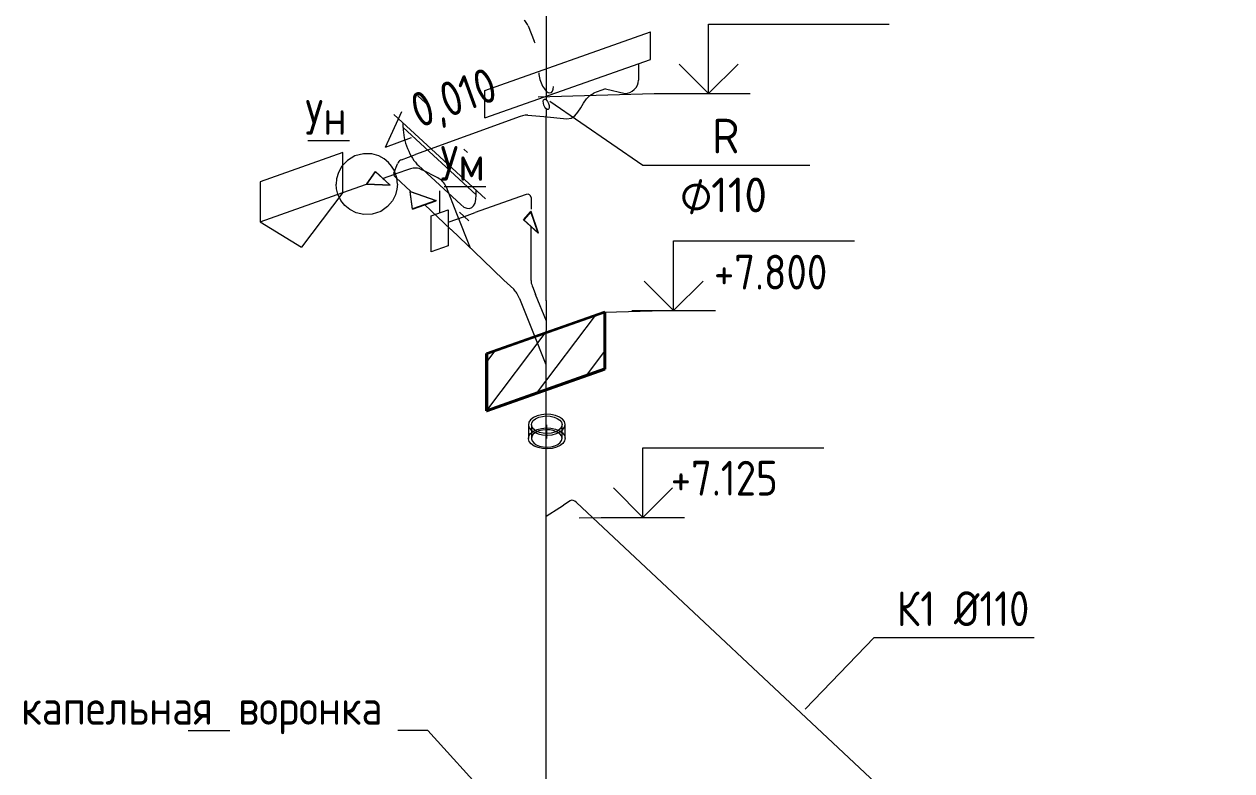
# Model space of a CAD drawing. Header units: millimetres. Extents: x 56023 to 81647, y 35036 to 59756.
# Drawn here: x 56023 to 60365, y 50705 to 53390 of the extents above; entities that cross this region are included whole.
import ezdxf

# ---------------------------------------------------------------- set-up
doc = ezdxf.new("R2010")
doc.units = ezdxf.units.MM
for name, color, linetype, lineweight in [('Арматура трубопроводов', 7, 'Continuous', 20), ('Высотные отметки', 7, 'Continuous', 9), ('Гибкие трубы', 7, 'Continuous', 20), ('Марки сантехнических приборов', 7, 'Continuous', 20), ('Марки соединительных деталей трубопроводов', 7, 'Continuous', 20), ('Марки труб', 7, 'Continuous', 20), ('Обобщенные модели', 7, 'Continuous', 20), ('Сантехнические приборы', 7, 'Continuous', 20), ('Соединительные детали трубопроводов', 7, 'Continuous', 20), ('Типовые аннотации', 7, 'Continuous', 20), ('Трубы', 7, 'Continuous', 20)]:
    doc.layers.add(name, color=color, linetype=linetype, lineweight=lineweight)
doc.styles.add('GOST Common', font='GOST Common.ttf', dxfattribs={"width": 0.9, "height": 125})
doc.styles.add('GOST Common_3', font='GOST Common.ttf', dxfattribs={"height": 125})
doc.styles.add('GOST Common_4', font='GOST Common.ttf', dxfattribs={"height": 125})
doc.styles.add('ISOCPEUR', font='isocpeur.ttf', dxfattribs={"width": 0.85, "height": 125})

# ---------------------------------------------------------------- blocks, each defined once
blk = doc.blocks.new('VK__GM__УГО_Пол для схемы_R21 - UD_УГО пола B1_1 L_500_H_250-V6-О_Схема систем К1_К2_ АБК')
at = {"layer": 'Обобщенные модели', "lineweight": 9}
h = blk.add_hatch(dxfattribs=at)
h.set_pattern_fill('FP_10', color=256, style=0, pattern_type=2)
h.set_pattern_definition([(29.688, (63250.97, 44432.25), (-106.0659, 60.4696), [])])
h.paths.add_polyline_path([(57685.9, 52204.8), (57685.4, 52205.3), (58110.5, 52355.3), (58111.1, 52354.8)])
h = blk.add_hatch(dxfattribs=at)
h.set_pattern_fill('FP_9', color=256, style=0, pattern_type=2)
h.set_pattern_definition([(52.835, (55607.96, 57102.73), (-90.1847, 55.314), [])])
h.paths.add_polyline_path([(58111.1, 52354.8), (58111.1, 52149.4), (57685.9, 51999.4), (57685.9, 52204.8)])
h = blk.add_hatch(dxfattribs=at)
h.set_pattern_fill('FP_11', color=256, style=0, pattern_type=2)
h.set_pattern_definition([(32.616, (65328.94, 50796.86), (-55.8256, 138.5568), [])])
h.paths.add_polyline_path([(57685.9, 51999.4), (57685.4, 51999.9), (57685.4, 52205.3), (57685.9, 52204.8)])
at = {"layer": 'Обобщенные модели', "lineweight": 35}
for p, q in [((57685.4, 52205.3), (58110.5, 52355.3)), ((58111.1, 52354.8), (57685.9, 52204.8)), ((58110.5, 52355.3), (58110.5, 52149.9)), ((58111.1, 52354.8), (58110.5, 52355.3)), ((58111.1, 52149.4), (58111.1, 52354.8)), ((57685.4, 51999.9), (57685.4, 52205.3)), ((57685.4, 52205.3), (57685.9, 52204.8)), ((57685.9, 52204.8), (57685.9, 51999.4)), ((58110.5, 52149.9), (57685.4, 51999.9)), ((57685.9, 51999.4), (58111.1, 52149.4)), ((58110.5, 52149.9), (58111.1, 52149.4)), ((57685.4, 51999.9), (57685.9, 51999.4))]:
    blk.add_line(p, q, dxfattribs=at)
blk = doc.blocks.new('ADSK_ППР_Тройник канализационный_Составной - Тройник канализационный-3766552-О_Схема систем К1_К2_ АБК')
at = {"layer": 'Соединительные детали трубопроводов', "color": 24, "true_color": 0xa52900}
for p, q in [((57899.1, 51552.1), (57899.2, 51730.4)), ((57899.1, 51620.3), (57949, 51652.2))]:
    blk.add_line(p, q, dxfattribs=at)
blk = doc.blocks.new('ADSK_ППР_Отвод канализационный_Составной - Отвод раструбный-3766563-О_Схема систем К1_К2_ АБК')
at = {"layer": 'Соединительные детали трубопроводов', "color": 24, "true_color": 0xa52900}
for p, q in [((57825.3, 53399.3), (57820.4, 53403.7)), ((57835.1, 53383.9), (57857.1, 53329.3))]:
    blk.add_line(p, q, dxfattribs=at)
blk.add_ellipse((57825.2, 53377.6), major_axis=(-8.7, 24.8), ratio=0.437046, start_param=4.813544, end_param=5.598948, dxfattribs=at)
blk = doc.blocks.new('VK__SAN__Поддон душевой в ПУИ 800 х 800 с краном_ГОСТ_R21 - 900x900 С Краном-3978977-О_Схема систем К1_К2_ АБК')
at = {"layer": 'Сантехнические приборы', "lineweight": 9}
for p, q in [((57679.4, 53151.9), (58274.5, 53361.9)), ((58274.5, 53263.3), (58274.5, 53361.9)), ((57679.4, 53053.3), (58274.5, 53263.3)), ((58232, 53248.3), (58232, 53240.1)), ((57679.4, 53053.3), (57679.4, 53151.9))]:
    blk.add_line(p, q, dxfattribs=at)
blk = doc.blocks.new('VK__SAN__СПМ_Сифон с выпуском для мелких душевых поддонов_ГОСТ_R21 - тип СПМ-1352582-О_Схема систем К1_К2_ АБК')
at = {"layer": 'Сантехнические приборы', "lineweight": 9}
for p, q in [((58217.4, 46762.2), (58217.4, 46747.4)), ((58217.4, 46747.4), (58217.4, 46710.2)), ((58081.3, 46673.1), (58055.8, 46664.1)), ((58098.4, 46679.1), (58081.3, 46673.1)), ((58098.4, 46679.1), (58169.5, 46663.3))]:
    blk.add_line(p, q, dxfattribs=at)
blk.add_ellipse((58183.4, 46698.2), major_axis=(27.1, 29.4), ratio=0.698561, start_param=3.642491, end_param=5.634278, dxfattribs=at)
blk = doc.blocks.new('VK__SAN__Унитаз подвесной с инсталляцией_R21 - Унитаз подвесной с инсталляцией-3936686-О_Схема систем К1_К2_ АБК')
at = {"layer": 'Сантехнические приборы', "lineweight": 9}
for p, q in [((57445.5, 49900.4), (57487.6, 49861.6)), ((57176.1, 49551.9), (57261.1, 49581.9))]:
    blk.add_line(p, q, dxfattribs=at)
blk = doc.blocks.new('VK__SAN__Умывальник полукруглый с гофрированным выпуском_ГОСТ_R21 - Умывальник 3-й величиныс гофрированным выпуском-4019366-О_Схема систем К1_К2_ АБК')
at = {"layer": 'Сантехнические приборы', "lineweight": 9}
blk.add_line((57603.5, 52940.6), (57616.7, 52928.5), dxfattribs=at)
blk = doc.blocks.new('VK__SAN__СБУ_Сифон бутылочный унифицированный_ГОСТ_R21 - С гофрированным выпуском_ DN40-2017988-О_Схема систем К1_К2_ АБК')
at = {"layer": 'Сантехнические приборы', "lineweight": 9}
for p, q in [((57485.7, 49574), (57485.7, 49494.3)), ((57455, 49483.5), (57516.3, 49505.1)), ((57455, 49354.5), (57455, 49483.5)), ((57516.3, 49505.1), (57516.3, 49376.1)), ((57516.3, 49461.5), (57574.7, 49482.1)), ((57574.7, 49482.1), (57613.2, 49495.7)), ((57516.3, 49376.1), (57455, 49354.5))]:
    blk.add_line(p, q, dxfattribs=at)
at = {"layer": 'Сантехнические приборы'}
blk.add_line((57557.4, 49497.5), (57591.1, 49466.5), dxfattribs=at)
blk = doc.blocks.new('ADSK_ППР_Переход канализационный - Переход канализационный-1355789-О_Схема систем К1_К2_ АБК')
at = {"layer": 'Соединительные детали трубопроводов', "color": 24, "true_color": 0xa52900}
for p, q in [((57269.8, 46413.1), (57301.6, 46457.5)), ((57269.8, 46412.3), (57301.6, 46456.7)), ((57301.6, 46456.7), (57301.6, 46457.5)), ((57301.6, 46457.5), (57354.2, 46409)), ((57354.2, 46408.2), (57301.6, 46456.7)), ((57269.8, 46413.1), (57269.8, 46412.3)), ((57270.4, 46412.6), (57269.8, 46413.1)), ((57269.8, 46412.3), (57270.4, 46411.8)), ((57270.4, 46411.8), (57270.4, 46412.6)), ((57354.2, 46409), (57270.4, 46412.6)), ((57270.4, 46411.8), (57354.2, 46408.2)), ((57354.2, 46409), (57354.2, 46408.2))]:
    blk.add_line(p, q, dxfattribs=at)
for points in [[(57380.1, 46412.5, 0), (57377.7, 46435.5, 0), (57368.1, 46462.5, 0), (57359.4, 46476.7, 0), (57348, 46490.1, 0), (57332.8, 46502.8, 0), (57312.9, 46513.8, 0), (57287.8, 46521, 0), (57258.4, 46521.8, 0), (57227.5, 46513.9, 0), (57200.8, 46497.9, 0), (57181, 46477, 0), (57168.2, 46454, 0), (57161.6, 46430.8, 0), (57160.1, 46412.5, 0)], [(57380.1, 46412.5, 0), (57378.6, 46394.3, 0), (57373.2, 46374.2, 0), (57362.5, 46352.8, 0), (57345, 46331.9, 0), (57320.1, 46314.5, 0), (57289.4, 46304.2, 0), (57259.1, 46303, 0), (57231.9, 46309.3, 0), (57209.2, 46320.8, 0), (57191.1, 46335.9, 0), (57177.1, 46353.7, 0), (57166.2, 46376.4, 0), (57161.5, 46395.2, 0), (57160.1, 46411.9, 0), (57160.1, 46412.5, 0)]]:
    blk.add_polyline3d(points, dxfattribs=at)
blk = doc.blocks.new('ADSK_ППР_Отвод канализационный - Отвод раструбный-1548500-О_Схема систем К1_К2_ АБК')
at = {"layer": 'Соединительные детали трубопроводов', "color": 24, "true_color": 0xa52900}
for p, q in [((57792.1, 46399.7), (57788.7, 46398.5)), ((57810, 46388.7), (57810, 46346.9))]:
    blk.add_line(p, q, dxfattribs=at)
blk.add_ellipse((57792.1, 46382.4), major_axis=(14.3, 15.5), ratio=0.698561, start_param=5.634278, end_param=7.205074, dxfattribs=at)
blk = doc.blocks.new('ADSK_ППР_Переход канализационный - Переход канализационный-1806886-О_Схема систем К1_К2_ АБК')
at = {"layer": 'Соединительные детали трубопроводов', "color": 24, "true_color": 0xa52900}
for p, q in [((57782.6, 46309), (57808.7, 46338.4)), ((57809.5, 46338.7), (57783.5, 46309.3)), ((57809.5, 46338.7), (57808.7, 46338.4)), ((57808.7, 46338.4), (57809.2, 46337.9)), ((57809.2, 46337.9), (57810, 46338.2)), ((57835.2, 46260.5), (57809.2, 46337.9)), ((57810, 46338.2), (57809.5, 46338.7)), ((57836.1, 46260.8), (57810, 46338.2)), ((57782.6, 46309), (57783.5, 46309.3)), ((57835.2, 46260.5), (57782.6, 46309)), ((57783.5, 46309.3), (57836.1, 46260.8)), ((57836.1, 46260.8), (57835.2, 46260.5))]:
    blk.add_line(p, q, dxfattribs=at)
blk = doc.blocks.new('ADSK_ППР_Переход канализационный - Переход канализационный-2018197-О_Схема систем К1_К2_ АБК')
at = {"layer": 'Соединительные детали трубопроводов', "color": 24, "true_color": 0xa52900}
for p, q in [((57410.8, 49580.2), (57411.7, 49580.5)), ((57419.9, 49518.1), (57410.8, 49580.2)), ((57410.8, 49579.4), (57410.8, 49580.2)), ((57411.7, 49579.7), (57410.8, 49579.4)), ((57419.9, 49517.3), (57410.8, 49579.4)), ((57411.7, 49580.5), (57411.7, 49579.7)), ((57411.7, 49580.5), (57504.9, 49548.1)), ((57504.9, 49547.3), (57411.7, 49579.7)), ((57504.9, 49548.1), (57419.9, 49518.1)), ((57419.9, 49517.3), (57504.9, 49547.3)), ((57419.9, 49518.1), (57419.9, 49517.3)), ((57504.9, 49547.3), (57504.9, 49548.1))]:
    blk.add_line(p, q, dxfattribs=at)
blk = doc.blocks.new('ADSK_ППР_Тройник канализационный_Составной - Тройник канализационный-V12-О_Схема систем К1_К2_ АБК')
at = {"layer": 'Соединительные детали трубопроводов', "color": 24, "true_color": 0xa52900}
for p, q in [((57628.1, 52584.4), (57578.7, 52708.5)), ((57671.8, 52542.8), (57557.6, 52651.6))]:
    blk.add_line(p, q, dxfattribs=at)
blk = doc.blocks.new('ADSK_ППР_Отвод канализационный_Составной - Отвод раструбный-3766513-О_Схема систем К1_К2_ АБК')
at = {"layer": 'Соединительные детали трубопроводов', "color": 24, "true_color": 0xa52900}
for p, q in [((57418.2, 49637.4), (57362, 49617.5)), ((57459.3, 49634), (57460.1, 49633.5)), ((57517.1, 49604.4), (57460.1, 49633.5)), ((57546.7, 49571.6), (57547.1, 49570.7))]:
    blk.add_line(p, q, dxfattribs=at)
for centre, start_param, end_param in [((57439.6, 49583.8), 5.298006, 6.083406), ((57497.5, 49554.2), 4.512607, 5.298006)]:
    blk.add_ellipse(centre, major_axis=(-30.8, 49), ratio=0.897405, start_param=start_param, end_param=end_param, dxfattribs=at)
blk = doc.blocks.new('VK__SAN__УГО_Умывальник_3D_R21 - УГО-V13-О_Схема систем К1_К2_ АБК')
at = {"layer": 'Сантехнические приборы', "lineweight": 9}
for p, q in [((57352.1, 53065.4), (57681.1, 52762.4)), ((57385, 53018.7), (57385, 53035.1)), ((57385, 53018.7), (57648.2, 52776.3)), ((57440.3, 52881.5), (57592.9, 52740.9)), ((57648.2, 52776.3), (57648.2, 52792.7))]:
    blk.add_line(p, q, dxfattribs=at)
for centre, start_param, end_param in [((57440.3, 52967.8), 0.886301, 2.457098), ((57592.9, 52827.2), 2.457098, 4.027894)]:
    blk.add_ellipse(centre, major_axis=(-34.9, 99), ratio=0.432419, start_param=start_param, end_param=end_param, dxfattribs=at)
blk = doc.blocks.new('VK__SAN__УГО_Унитаз_R21 - УГО-2401565-О_Схема систем К1_К2_ АБК')
at = {"layer": 'Сантехнические приборы', "lineweight": 9}
for p, q in [((57185.1, 46526.2), (56887.5, 46421.2)), ((57185.1, 46382.5), (57185.1, 46526.2)), ((56887.5, 46421.2), (56887.5, 46277.4)), ((56887.5, 46277.4), (57185.1, 46382.5)), ((57185.1, 46382.5), (57036.3, 46186.2)), ((56887.5, 46277.4), (57036.3, 46186.2))]:
    blk.add_line(p, q, dxfattribs=at)
blk = doc.blocks.new('ADSK_ППР_Отвод канализационный_Составной - Отвод раструбный-3766611-О_Схема систем К1_К2_ АБК')
at = {"layer": 'Соединительные детали трубопроводов', "color": 24, "true_color": 0xa52900}
for p, q in [((57986.4, 51676.1), (57962, 51660.5)), ((58008.3, 51669.9), (58008.7, 51669.6))]:
    blk.add_line(p, q, dxfattribs=at)
blk.add_ellipse((58008, 51622.7), major_axis=(-19.3, 54.6), ratio=0.432419, start_param=5.588653, end_param=6.384088, dxfattribs=at)
blk = doc.blocks.new('ADSK_ППР_Тройник канализационный_Составной - Тройник канализационный-3766658-О_Схема систем К1_К2_ АБК')
at = {"layer": 'Соединительные детали трубопроводов', "color": 24, "true_color": 0xa52900}
for p, q in [((57900.3, 52321.8), (57861.6, 52417.8)), ((57900.3, 52288.1), (57900.3, 52396.5))]:
    blk.add_line(p, q, dxfattribs=at)
blk = doc.blocks.new('ADSK_ППР_Отвод канализационный_Составной - Отвод раструбный-3766670-О_Схема систем К1_К2_ АБК')
at = {"layer": 'Соединительные детали трубопроводов', "color": 24, "true_color": 0xa52900}
for p, q in [((57845.3, 52467.7), (57845.3, 52516.3)), ((57849.3, 52448.7), (57852.7, 52440.3))]:
    blk.add_line(p, q, dxfattribs=at)
blk.add_ellipse((57859, 52454.9), major_axis=(-8.7, 24.8), ratio=0.428698, start_param=0.887904, end_param=1.673309, dxfattribs=at)
blk = doc.blocks.new('ADSK_ППР_Тройник канализационный_Составной - Тройник канализационный-V2-О_Схема систем К1_К2_ АБК')
at = {"layer": 'Соединительные детали трубопроводов', "color": 24, "true_color": 0xa52900}
for p, q in [((57899.5, 45824.3), (57849.6, 45948.1)), ((57899.5, 45756.1), (57899.5, 45934.4))]:
    blk.add_line(p, q, dxfattribs=at)
blk = doc.blocks.new('ADSK_ППР_Отвод канализационный_Составной - Отвод раструбный-3766673-О_Схема систем К1_К2_ АБК')
at = {"layer": 'Соединительные детали трубопроводов', "color": 24, "true_color": 0xa52900}
for p, q in [((57782.9, 52436.5), (57747.8, 52469.9)), ((57803.9, 52403.3), (57804.5, 52401.8))]:
    blk.add_line(p, q, dxfattribs=at)
blk.add_ellipse((57782.4, 52389.6), major_axis=(-19.3, 54.6), ratio=0.431717, start_param=4.812853, end_param=5.578254, dxfattribs=at)
blk = doc.blocks.new('ADSK_ППР_Ревизия канализационная - Ревизия-1073155-О_Схема систем К1_К2_ АБК')
at = {"layer": 'Соединительные детали трубопроводов', "color": 24, "true_color": 0xa52900}
for p, q in [((57899.5, 46740.9), (57899.5, 46709.7)), ((57899.5, 46676.9), (57899.5, 46652.2))]:
    blk.add_line(p, q, dxfattribs=at)
blk.add_ellipse((57899.5, 46782), major_axis=(-16.6, 47.2), ratio=0.432419, start_param=0.886301, end_param=4.027894, dxfattribs=at)
blk.add_ellipse((57899.5, 46693.3), major_axis=(-6.7, 18.9), ratio=0.432419, dxfattribs=at)
blk = doc.blocks.new('VK__PA__ПМ_Муфта ротивопожарная_Огнеза_R21 - Противопожарная муфта _ОГРАКС-ПМ-110_-V28-О_Схема систем К1_К2_ АБК')
at = {"layer": 'Арматура трубопроводов'}
for p, q in [((57835.9, 51949.6), (57835.9, 51900.3)), ((57846.9, 51949.6), (57846.9, 51900.3)), ((57902, 51900.3), (57902, 51949.6)), ((57956.9, 51900.3), (57956.9, 51949.6)), ((57967.9, 51900.3), (57967.9, 51949.6))]:
    blk.add_line(p, q, dxfattribs=at)
for points in [[(57958, 51969.4, 0), (57947.1, 51977, 0), (57933.1, 51982.8, 0), (57917, 51986.2, 0), (57899.9, 51987.2, 0), (57882.8, 51985.6, 0), (57867.1, 51981.6, 0), (57853.8, 51975.4, 0), (57843.7, 51967.4, 0), (57837.6, 51958.2, 0), (57835.9, 51948.5, 0), (57838.7, 51938.8, 0), (57845.8, 51929.8, 0)], [(57845.8, 51929.8, 0), (57856.7, 51922.2, 0), (57870.6, 51916.5, 0), (57886.8, 51913, 0), (57903.9, 51912, 0), (57920.9, 51913.6, 0), (57936.6, 51917.6, 0), (57950, 51923.8, 0), (57960, 51931.8, 0), (57966.1, 51941, 0), (57967.8, 51950.8, 0), (57965.1, 51960.5, 0), (57958, 51969.4, 0)], [(57855.1, 51933.1, 0), (57849.2, 51940.6, 0), (57846.9, 51948.6, 0), (57848.3, 51956.8, 0), (57853.4, 51964.4, 0), (57861.8, 51971.1, 0), (57872.9, 51976.3, 0), (57886, 51979.6, 0), (57900.2, 51980.9, 0), (57914.5, 51980.1, 0), (57927.9, 51977.2, 0), (57939.6, 51972.4, 0), (57948.6, 51966.1, 0)], [(57948.6, 51966.1, 0), (57954.5, 51958.6, 0), (57956.9, 51950.6, 0), (57955.4, 51942.4, 0), (57950.3, 51934.8, 0), (57941.9, 51928.1, 0), (57930.8, 51922.9, 0), (57917.7, 51919.6, 0), (57903.6, 51918.3, 0), (57889.3, 51919.1, 0), (57875.9, 51922, 0), (57864.2, 51926.8, 0), (57855.1, 51933.1, 0)], [(57845.8, 51880.5, 0), (57838.7, 51889.5, 0), (57835.9, 51899.2, 0), (57837.6, 51908.9, 0), (57843.7, 51918.1, 0), (57853.8, 51926.1, 0), (57867.1, 51932.3, 0), (57882.8, 51936.3, 0), (57899.9, 51937.9, 0), (57917, 51936.9, 0), (57933.1, 51933.5, 0), (57947.1, 51927.7, 0), (57958, 51920.1, 0)], [(57958, 51920.1, 0), (57965.1, 51911.2, 0), (57967.8, 51901.5, 0), (57966.1, 51891.7, 0), (57960, 51882.5, 0), (57950, 51874.5, 0), (57936.6, 51868.3, 0), (57920.9, 51864.3, 0), (57903.9, 51862.7, 0), (57886.8, 51863.7, 0), (57870.6, 51867.2, 0), (57856.7, 51872.9, 0), (57845.8, 51880.5, 0)], [(57948.6, 51916.8, 0), (57939.6, 51923.2, 0), (57927.9, 51927.9, 0), (57914.5, 51930.8, 0), (57900.2, 51931.7, 0), (57886, 51930.3, 0), (57872.9, 51927, 0), (57861.8, 51921.8, 0), (57853.4, 51915.1, 0), (57848.3, 51907.5, 0), (57846.9, 51899.3, 0), (57849.2, 51891.3, 0), (57855.1, 51883.8, 0)], [(57855.1, 51883.8, 0), (57864.2, 51877.5, 0), (57875.9, 51872.7, 0), (57889.3, 51869.8, 0), (57903.6, 51869, 0), (57917.7, 51870.3, 0), (57930.8, 51873.7, 0), (57941.9, 51878.8, 0), (57950.3, 51885.5, 0), (57955.4, 51893.1, 0), (57956.9, 51901.3, 0), (57954.5, 51909.4, 0), (57948.6, 51916.8, 0)]]:
    blk.add_polyline3d(points, dxfattribs=at)
blk = doc.blocks.new('ADSK_ППР_Отвод канализационный_Составной - Отвод раструбный-3979648-О_Схема систем К1_К2_ АБК')
at = {"layer": 'Соединительные детали трубопроводов', "color": 24, "true_color": 0xa52900}
for p, q in [((57814.4, 53060.6), (57806.7, 53057.8)), ((57834.3, 53063), (57891.8, 53057.4))]:
    blk.add_line(p, q, dxfattribs=at)
blk.add_ellipse((57828.2, 53049), major_axis=(26.3, 1.1), ratio=0.538337, start_param=1.315264, end_param=2.101007, dxfattribs=at)
blk = doc.blocks.new('ADSK_ППР_Отвод канализационный_Составной - Отвод раструбный-3979655-О_Схема систем К1_К2_ АБК')
at = {"layer": 'Соединительные детали трубопроводов', "color": 24, "true_color": 0xa52900}
for p, q in [((57379.5, 52902.6), (57429.7, 52920.8)), ((57352.1, 52853.9), (57365.6, 52887.7)), ((57367.7, 52893), (57365.6, 52887.7)), ((57355.3, 52842.2), (57360.1, 52837.6))]:
    blk.add_line(p, q, dxfattribs=at)
for centre, start_param, end_param in [((57393.3, 52889.4), 5.267685, 6.052975), ((57377.7, 52850.3), 6.052975, 6.838264)]:
    blk.add_ellipse(centre, major_axis=(-26.3, 0), ratio=0.588642, start_param=start_param, end_param=end_param, dxfattribs=at)
blk = doc.blocks.new('VK__AP__М_Труба_Имя системы_Внешний Диаметр_R21 - 8-1766268-О_Схема систем К1_К2_ АБК')
at = {"layer": 'Марки труб'}
blk.add_line((66219.7, 45699.3), (66719.7, 45699.3), dxfattribs=at)
blk = doc.blocks.new('VK__AP__M_Соединительные детали трубопроводов_R21 - SEV_M_Соединительные детали трубопроводов-2320817-О_Схема систем К1_К2_ АБК')
at = {"layer": 'Марки соединительных деталей трубопроводов'}
blk.add_line((58303.9, 49878.4), (58903.9, 49878.4), dxfattribs=at)
blk = doc.blocks.new('Высотные отметки - Стрелка вверх-261779-О_Схема систем К1_К2_ АБК')
at = {"layer": 'Типовые аннотации'}
for p, q in [((67651.5, 46110.5), (68301.5, 46110.5)), ((67651.5, 45860.5), (67651.5, 46110.5)), ((67651.5, 45860.5), (67545.5, 45966.5)), ((67651.5, 45860.5), (67757.6, 45966.5)), ((67501.5, 45860.5), (67801.5, 45860.5))]:
    blk.add_line(p, q, dxfattribs=at)
blk = doc.blocks.new('ADSK_M_Сантехприборы - Комментарий к типоразмеру-263963-О_Схема систем К1_К2_ АБК')
at = {"layer": 'Марки сантехнических приборов'}
blk.add_line((68131.7, 53196.8), (68281.7, 53196.8), dxfattribs=at)
blk = doc.blocks.new('ADSK_M_Трубы_Уклоны - Проект_0_0Х0_Знак слева-264625-О_Схема систем К1_К2_ АБК')
at = {"layer": 'Марки труб'}
for q in [(65173.1, 52937), (65106, 52862.9)]:
    blk.add_line((65031.9, 52930), q, dxfattribs=at)

msp = doc.modelspace()

# ---------------------------------------------------------------- linework, layer by layer
at = {"layer": 'Высотные отметки', "lineweight": 20}
for p, q in [((57870.9, 53128.3), (58287.7, 53140.1)), ((58287.7, 53140.1), (58483.6, 53140.1)), ((58111.1, 52354.8), (58322.4, 52360.3)), ((58322.4, 52360.3), (58358.1, 52360.3)), ((58018.6, 51615.1), (58245.6, 51616.1)), ((58245.6, 51616.1), (58247.7, 51616.1))]:
    msp.add_line(p, q, dxfattribs=at)
at = {"layer": 'Гибкие трубы', "color": 24, "true_color": 0xa52900}
msp.add_open_spline([(57973.9, 53049.4), (58018.5, 53045.1), (58031.4, 53128.2), (58070.5, 53142)], degree=3, dxfattribs=at)
at = {"layer": 'Марки сантехнических приборов'}
for p, q in [((57474.5, 50850), (57366.7, 50850)), ((57698.2, 50602.9), (57474.5, 50850))]:
    msp.add_line(p, q, dxfattribs=at)
at = {"layer": 'Марки соединительных деталей трубопроводов'}
msp.add_line((57913.2, 53112.8), (58247.4, 52882.4), dxfattribs=at)
at = {"layer": 'Марки труб'}
for p, q in [((58830.7, 50926.2), (59078.8, 51184.2)), ((59078.8, 51184.2), (59154.1, 51184.2))]:
    msp.add_line(p, q, dxfattribs=at)
at = {"layer": 'Трубы', "color": 24, "true_color": 0xa52900}
for p, q in [((57899, 54729.4), (57899.9, 53149.3)), ((57860.3, 53321.3), (57857.1, 53329.3)), ((57806.7, 53057.8), (57429.7, 52920.8)), ((57891.8, 53057.4), (57973.9, 53049.4)), ((57899.9, 52395.4), (57899.9, 53060.6)), ((57311.7, 52834.8), (57355.6, 52850.2)), ((57411.3, 52788.9), (57360.1, 52837.6)), ((57578.7, 52708.5), (57540.7, 52803.3)), ((57824, 52775.9), (57644.5, 52712.6)), ((57557.2, 52651.4), (57462.4, 52741.7)), ((57845.3, 52516.3), (57845.3, 52662.5)), ((57747.8, 52469.9), (57671.4, 52542.7)), ((57852.7, 52440.3), (57861.6, 52417.8)), ((57850.1, 52288.8), (57804.5, 52401.8)), ((57900, 52275.1), (57900, 52287)), ((57900, 51730.7), (57900, 52096.8)), ((57949, 51652.2), (57962, 51660.5)), ((58008.7, 51669.6), (60365.3, 49462.2)), ((57899.5, 50353), (57899.9, 51552.4))]:
    msp.add_line(p, q, dxfattribs=at)

# ---------------------------------------------------------------- block references
at = {"layer": 'Арматура трубопроводов'}
msp.add_blockref('VK__PA__ПМ_Муфта ротивопожарная_Огнеза_R21 - Противопожарная муфта _ОГРАКС-ПМ-110_-V28-О_Схема систем К1_К2_ АБК', (0, 0), dxfattribs=at)
at = {"layer": 'Высотные отметки', "lineweight": 20}
for p in [(-9167.9, 7279.6), (-9293.4, 6499.8), (-9403.8, 5755.6)]:
    msp.add_blockref('Высотные отметки - Стрелка вверх-261779-О_Схема систем К1_К2_ АБК', p, dxfattribs=at)
at = {"layer": 'Марки сантехнических приборов'}
for p in [(-11088.9, -225), (-10598.6, -390.4), (-11519.1, -2346.7)]:
    msp.add_blockref('ADSK_M_Сантехприборы - Комментарий к типоразмеру-263963-О_Схема систем К1_К2_ АБК', p, dxfattribs=at)
at = {"layer": 'Марки соединительных деталей трубопроводов'}
msp.add_blockref('VK__AP__M_Соединительные детали трубопроводов_R21 - SEV_M_Соединительные детали трубопроводов-2320817-О_Схема систем К1_К2_ АБК', (-56.6, 3004.1), dxfattribs=at)
at = {"layer": 'Марки труб', "rotation": 62.1303181831745}
msp.add_blockref('ADSK_M_Трубы_Уклоны - Проект_0_0Х0_Знак слева-264625-О_Схема систем К1_К2_ АБК', (73712.3, -29283.7), dxfattribs=at)
at = {"layer": 'Марки труб'}
msp.add_blockref('VK__AP__М_Труба_Имя системы_Внешний Диаметр_R21 - 8-1766268-О_Схема систем К1_К2_ АБК', (-7065.6, 5484.9), dxfattribs=at)
at = {"layer": 'Обобщенные модели'}
msp.add_blockref('VK__GM__УГО_Пол для схемы_R21 - UD_УГО пола B1_1 L_500_H_250-V6-О_Схема систем К1_К2_ АБК', (0, 0), dxfattribs=at)
at = {"layer": 'Сантехнические приборы'}
for name, p in [('VK__SAN__Поддон душевой в ПУИ 800 х 800 с краном_ГОСТ_R21 - 900x900 С Краном-3978977-О_Схема систем К1_К2_ АБК', (0, 0)), ('VK__SAN__СПМ_Сифон с выпуском для мелких душевых поддонов_ГОСТ_R21 - тип СПМ-1352582-О_Схема систем К1_К2_ АБК', (14.6, 6477.9)), ('VK__SAN__Унитаз подвесной с инсталляцией_R21 - Унитаз подвесной с инсталляцией-3936686-О_Схема систем К1_К2_ АБК', (-7.2, 3232.4)), ('VK__SAN__УГО_Умывальник_3D_R21 - УГО-V13-О_Схема систем К1_К2_ АБК', (0, 0)), ('VK__SAN__Умывальник полукруглый с гофрированным выпуском_ГОСТ_R21 - Умывальник 3-й величиныс гофрированным выпуском-4019366-О_Схема систем К1_К2_ АБК', (0, 0)), ('VK__SAN__УГО_Унитаз_R21 - УГО-2401565-О_Схема систем К1_К2_ АБК', (-16.2, 6401.9)), ('VK__SAN__СБУ_Сифон бутылочный унифицированный_ГОСТ_R21 - С гофрированным выпуском_ DN40-2017988-О_Схема систем К1_К2_ АБК', (30.9, 3216.7))]:
    msp.add_blockref(name, p, dxfattribs=at)
at = {"layer": 'Соединительные детали трубопроводов', "color": 24, "true_color": 0xa52900}
for name, p in [('ADSK_ППР_Отвод канализационный_Составной - Отвод раструбный-3766563-О_Схема систем К1_К2_ АБК', (0, 0)), ('ADSK_ППР_Ревизия канализационная - Ревизия-1073155-О_Схема систем К1_К2_ АБК', (0.4, 6408.4)), ('ADSK_ППР_Отвод канализационный_Составной - Отвод раструбный-3979648-О_Схема систем К1_К2_ АБК', (0, 0)), ('ADSK_ППР_Переход канализационный - Переход канализационный-1355789-О_Схема систем К1_К2_ АБК', (-15.5, 6402.4)), ('ADSK_ППР_Отвод канализационный_Составной - Отвод раструбный-3979655-О_Схема систем К1_К2_ АБК', (0, 0)), ('ADSK_ППР_Отвод канализационный_Составной - Отвод раструбный-3766513-О_Схема систем К1_К2_ АБК', (-6.5, 3232.7)), ('ADSK_ППР_Переход канализационный - Переход канализационный-2018197-О_Схема систем К1_К2_ АБК', (-0.4, 3207.6)), ('ADSK_ППР_Отвод канализационный - Отвод раструбный-1548500-О_Схема систем К1_К2_ АБК', (35.3, 6377.4)), ('ADSK_ППР_Тройник канализационный_Составной - Тройник канализационный-V12-О_Схема систем К1_К2_ АБК', (0, 0)), ('ADSK_ППР_Переход канализационный - Переход канализационный-1806886-О_Схема систем К1_К2_ АБК', (35.8, 6377.6)), ('ADSK_ППР_Отвод канализационный_Составной - Отвод раструбный-3766670-О_Схема систем К1_К2_ АБК', (0, 0)), ('ADSK_ППР_Отвод канализационный_Составной - Отвод раструбный-3766673-О_Схема систем К1_К2_ АБК', (0, 0)), ('ADSK_ППР_Тройник канализационный_Составной - Тройник канализационный-3766658-О_Схема систем К1_К2_ АБК', (0, 0)), ('ADSK_ППР_Тройник канализационный_Составной - Тройник канализационный-V2-О_Схема систем К1_К2_ АБК', (0.5, 6340.7)), ('ADSK_ППР_Тройник канализационный_Составной - Тройник канализационный-3766552-О_Схема систем К1_К2_ АБК', (0, 0)), ('ADSK_ППР_Отвод канализационный_Составной - Отвод раструбный-3766611-О_Схема систем К1_К2_ АБК', (0, 0))]:
    msp.add_blockref(name, p, dxfattribs=at)

# ---------------------------------------------------------------- texts
at = {"layer": 'Высотные отметки', "lineweight": 20, "char_height": 125, "attachment_point": 1, "line_spacing_factor": 1.022761, "style": 'GOST Common'}
for s, insert, width in [('+7.800', (58502.9, 52560.7), 508.377), ('+7.125', (58347.6, 51819.7), 482.732)]:
    msp.add_mtext(s, dxfattribs=dict(at, insert=insert, width=width))
at = {"layer": 'Марки сантехнических приборов', "lineweight": 9, "char_height": 125, "attachment_point": 1, "style": 'GOST Common'}
for s, insert, width in [('Ун', (57033.2, 53117.2), 205.633), ('Ум', (57519.1, 52951.8), 216.456), ('\\fGOST Common|b0|i0|c204|p34|;\\W.9; ', (56753.4, 50995.5), 46.899), ('капельная', (56012.2, 50995.5), 898.291), ('воронка', (56792.1, 50995.5), 692.658)]:
    msp.add_mtext(s, dxfattribs=dict(at, insert=insert, width=width))
at = {"layer": 'Марки соединительных деталей трубопроводов', "lineweight": 9, "char_height": 125, "attachment_point": 1}
for s, insert, width, style in [('\\fGOST Common|b0|i0|c204|p34|;R', (58496.3, 53050.1), 120.253, 'GOST Common_3'), ('\\fGOST Common|b0|i0|c254|p34|;⌀', (58380.5, 52838.4), 136.287, 'GOST Common_4'), ('110', (58493, 52838.4), 260.548, 'GOST Common_3')]:
    msp.add_mtext(s, dxfattribs=dict(at, insert=insert, width=width, style=style))
at = {"layer": 'Марки труб', "lineweight": 9, "insert": (57399.2, 53132.1), "char_height": 125, "width": 407.658, "attachment_point": 1, "rotation": 19.973, "style": 'GOST Common'}
msp.add_mtext('0,010', dxfattribs=at)
at = {"layer": 'Марки труб', "lineweight": 9, "char_height": 125, "attachment_point": 1, "style": 'ISOCPEUR'}
for s, insert, width in [('\\fISOCPEUR|b0|i0|c204|p34|;\\W.85;К', (59160.7, 51350.3), 102.215), ('1 Ø110', (59245, 51350.3), 494.04)]:
    msp.add_mtext(s, dxfattribs=dict(at, insert=insert, width=width))

doc.saveas('drawing.dxf')
